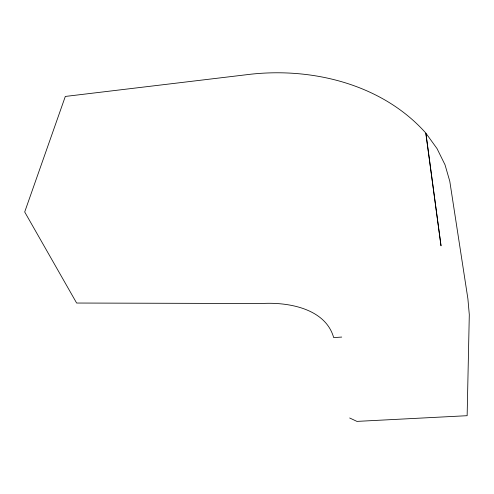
<?xml version="1.0" encoding="UTF-8"?>
<svg xmlns="http://www.w3.org/2000/svg" width="494" height="494" viewBox="0 0 494 494"><rect width="100%" height="100%" fill="white"/><g stroke="black" fill="none" stroke-linecap="round" stroke-linejoin="round"><path stroke-width="0.74" d="M341.725 337.069L333.678 337.612C325.466 308.256 287.594 301.877 261.425 303.532L76.632 303.038L24.7 211.969L65.313 96.441L250.81 74.211C313.567 67.382 382.659 84.665 425.779 133.016L441.025 245.858L425.908 133.195L437.036 148.608L445.026 164.811L449.781 181.255L467.898 298.808L469.3 314.666L467.139 415.695L356.934 421.394L349.684 417.992"/></g></svg>
